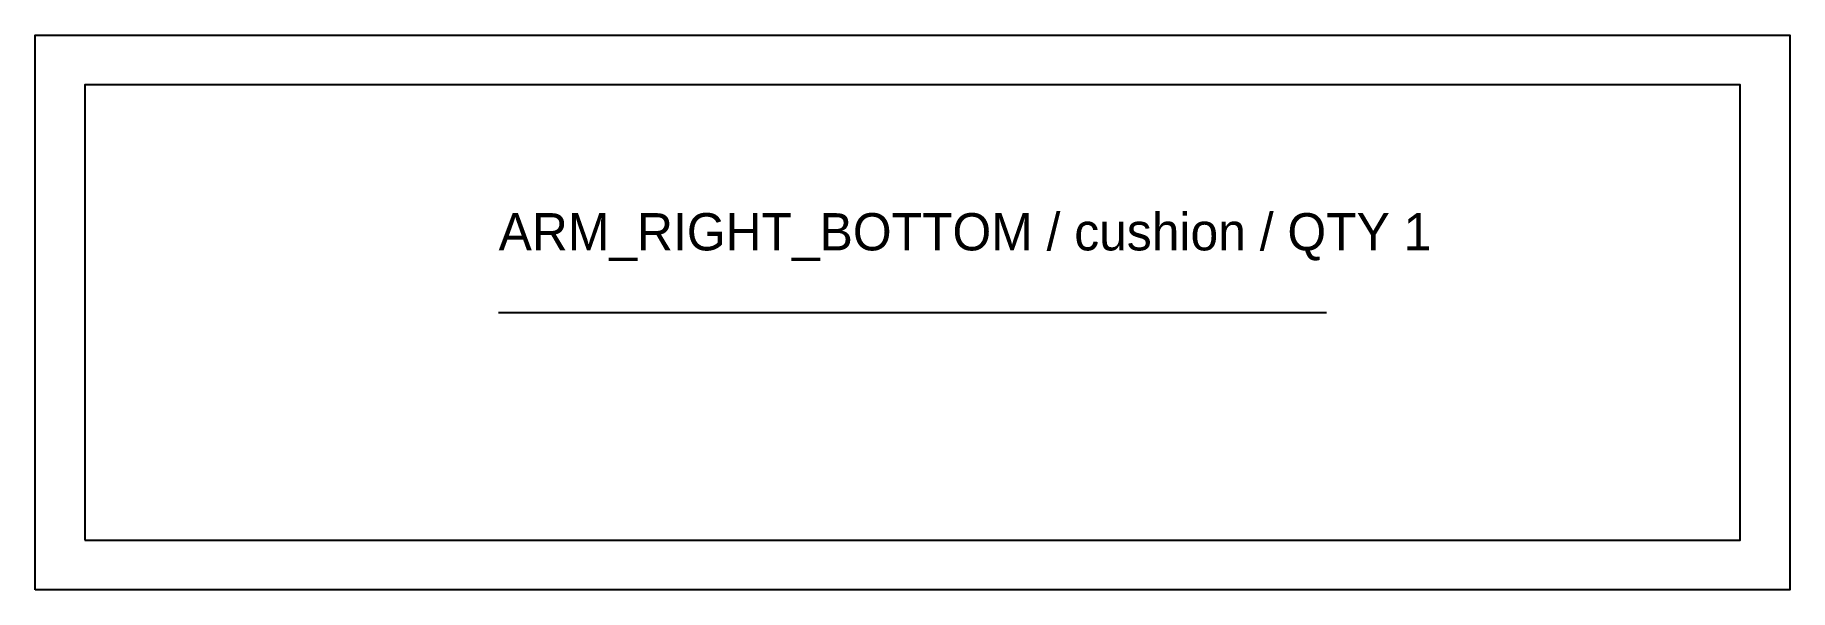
# Model space of a CAD drawing. Header units: millimetres. Extents: x -12 to 412, y -12 to 122.
import ezdxf

# ---------------------------------------------------------------- set-up
doc = ezdxf.new("R2010")
doc.units = ezdxf.units.MM
for name, color, linetype in [('CUT', 7, 'Continuous'), ('GRAIN', 3, 'Continuous'), ('ID', 7, 'Continuous'), ('SEW', 5, 'Continuous')]:
    doc.layers.add(name, color=color, linetype=linetype)

msp = doc.modelspace()

# ---------------------------------------------------------------- linework, layer by layer
at = {"layer": 'CUT'}
msp.add_lwpolyline([(-12, -12), (-12, 122), (412, 122), (412, -12)], close=True, dxfattribs=at)
at = {"layer": 'GRAIN'}
msp.add_line((100, 55), (300, 55), dxfattribs=at)
at = {"layer": 'SEW'}
msp.add_lwpolyline([(0, 0), (400, 0), (400, 110), (0, 110)], close=True, dxfattribs=at)

# ---------------------------------------------------------------- texts
at = {"layer": 'ID'}
msp.add_text('ARM_RIGHT_BOTTOM / cushion / QTY 1', height=9, dxfattribs=at).set_placement((100, 70))

doc.saveas('drawing.dxf')
